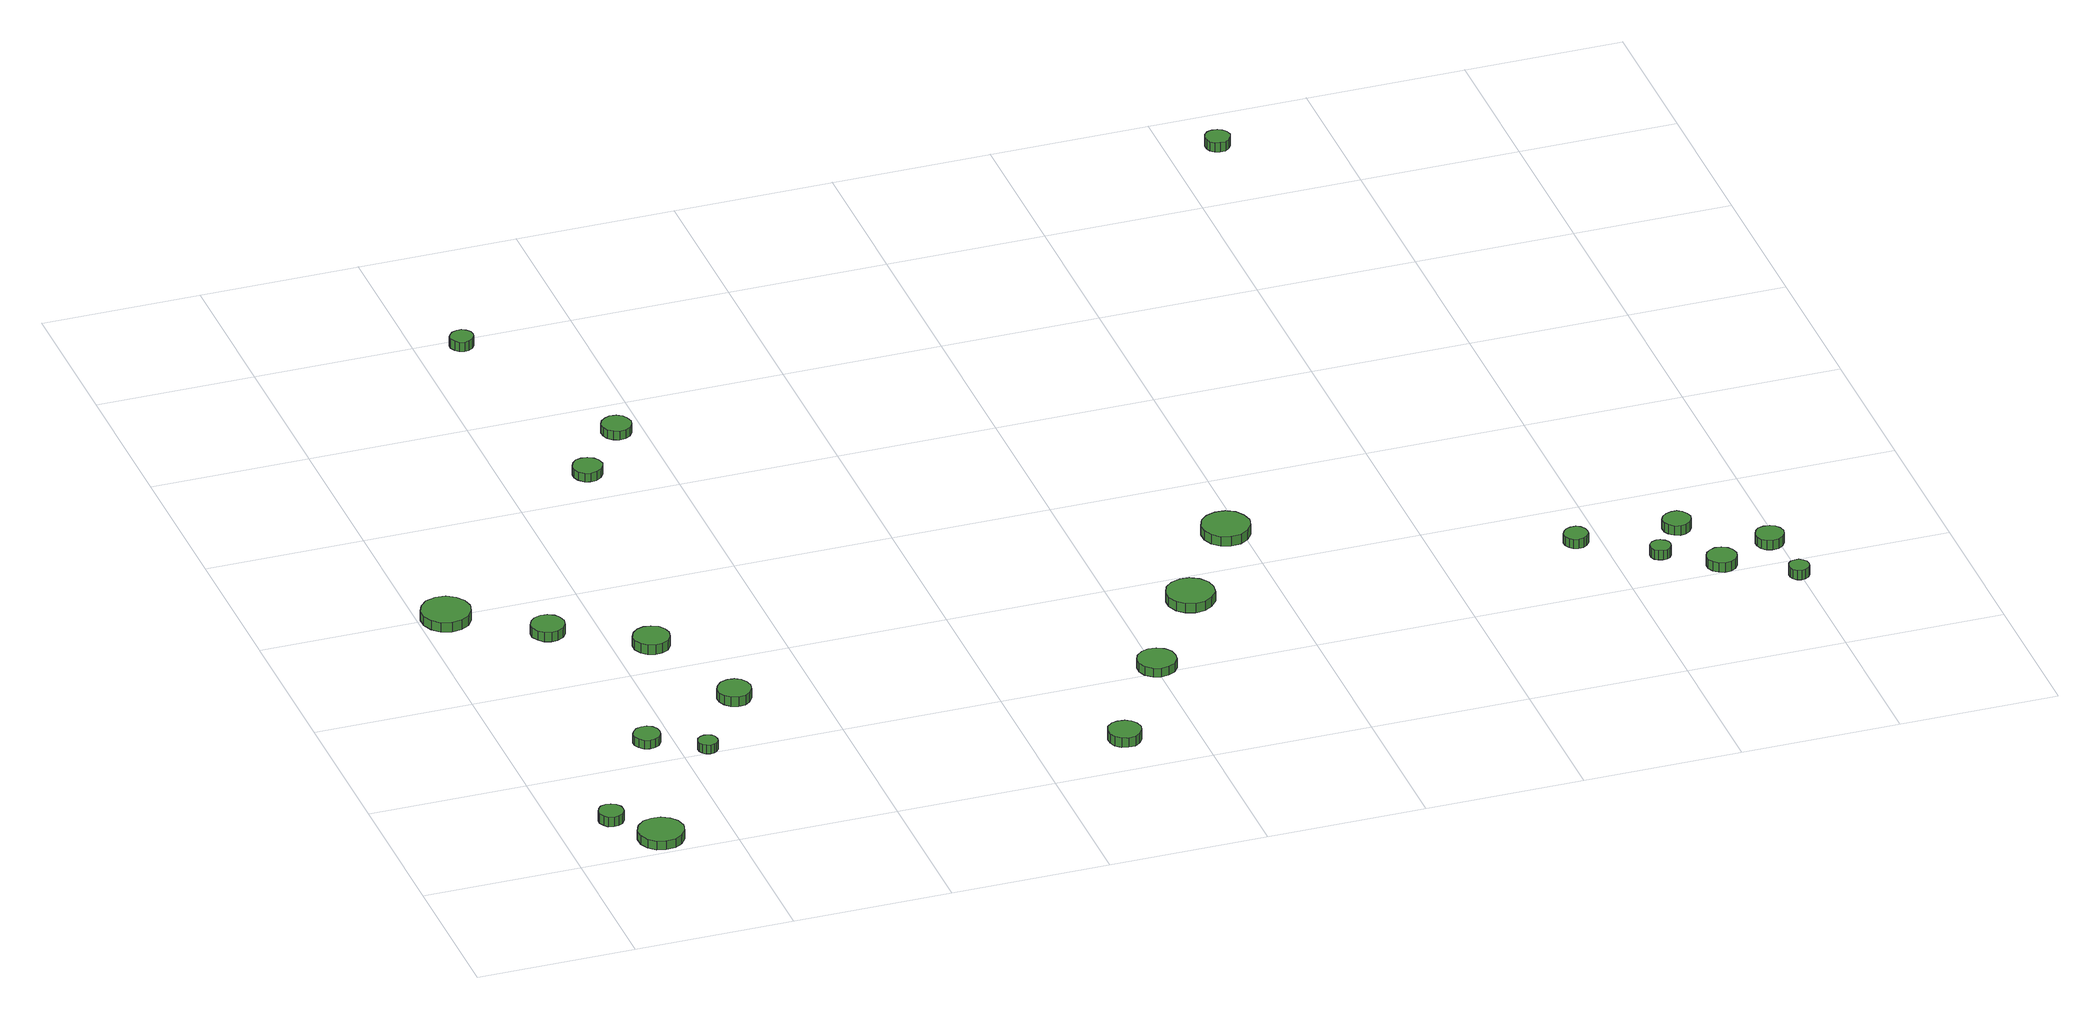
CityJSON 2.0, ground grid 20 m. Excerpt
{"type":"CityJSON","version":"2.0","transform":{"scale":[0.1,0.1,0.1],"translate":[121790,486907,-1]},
"CityObjects":{
"tree1":{"type":"SolitaryVegetationObject","attributes":{"function":"something"},"geometry":[{"type":"MultiSurface","lod":"1","boundaries":[[[0,1,2,3,4,5,6,7,8,9,10,11,12,13,14]],[[15,16,17,18,19,20,21,22,23,24,25,26,27,28,29]],[[0,29,28,1]],[[1,28,27,2]],[[2,27,26,3]],[[3,26,25,4]],[[4,25,24,5]],[[5,24,23,6]],[[6,23,22,7]],[[7,22,21,8]],[[8,21,20,9]],[[9,20,19,10]],[[10,19,18,11]],[[11,18,17,12]],[[12,17,16,13]],[[13,16,15,14]],[[14,15,29,0]]]}]},
"tree2":{"type":"SolitaryVegetationObject","attributes":{"function":"something"},"geometry":[{"type":"MultiSurface","lod":"1","boundaries":[[[30,31,32,33,34,35,36,37,38,39,40,41,42,43,44]],[[45,46,47,48,49,50,51,52,53,54,55,56,57,58,59]],[[30,59,58,31]],[[31,58,57,32]],[[32,57,56,33]],[[33,56,55,34]],[[34,55,54,35]],[[35,54,53,36]],[[36,53,52,37]],[[37,52,51,38]],[[38,51,50,39]],[[39,50,49,40]],[[40,49,48,41]],[[41,48,47,42]],[[42,47,46,43]],[[43,46,45,44]],[[44,45,59,30]]]}]},
"tree3":{"type":"SolitaryVegetationObject","attributes":{"function":"something"},"geometry":[{"type":"MultiSurface","lod":"1","boundaries":[[[60,61,62,63,64,65,66,67,68,69,70,71,72,73,74]],[[75,76,77,78,79,80,81,82,83,84,85,86,87,88,89]],[[60,89,88,61]],[[61,88,87,62]],[[62,87,86,63]],[[63,86,85,64]],[[64,85,84,65]],[[65,84,83,66]],[[66,83,82,67]],[[67,82,81,68]],[[68,81,80,69]],[[69,80,79,70]],[[70,79,78,71]],[[71,78,77,72]],[[72,77,76,73]],[[73,76,75,74]],[[74,75,89,60]]]}]},
"tree4":{"type":"SolitaryVegetationObject","attributes":{"function":"something"},"geometry":[{"type":"MultiSurface","lod":"1","boundaries":[[[90,91,92,93,94,95,96,97,98,99,100,101,102,103,104]],[[105,106,107,108,109,110,111,112,113,114,115,116,117,118,119]],[[90,119,118,91]],[[91,118,117,92]],[[92,117,116,93]],[[93,116,115,94]],[[94,115,114,95]],[[95,114,113,96]],[[96,113,112,97]],[[97,112,111,98]],[[98,111,110,99]],[[99,110,109,100]],[[100,109,108,101]],[[101,108,107,102]],[[102,107,106,103]],[[103,106,105,104]],[[104,105,119,90]]]}]},
"tree5":{"type":"SolitaryVegetationObject","attributes":{"function":"something"},"geometry":[{"type":"MultiSurface","lod":"1","boundaries":[[[120,121,122,123,124,125,126,127,128,129,130,131,132,133,134]],[[135,136,137,138,139,140,141,142,143,144,145,146,147,148,149]],[[120,149,148,121]],[[121,148,147,122]],[[122,147,146,123]],[[123,146,145,124]],[[124,145,144,125]],[[125,144,143,126]],[[126,143,142,127]],[[127,142,141,128]],[[128,141,140,129]],[[129,140,139,130]],[[130,139,138,131]],[[131,138,137,132]],[[132,137,136,133]],[[133,136,135,134]],[[134,135,149,120]]]}]},
"tree6":{"type":"SolitaryVegetationObject","attributes":{"function":"something"},"geometry":[{"type":"MultiSurface","lod":"1","boundaries":[[[150,151,152,153,154,155,156,157,158,159,160,161,162,163,164]],[[165,166,167,168,169,170,171,172,173,174,175,176,177,178,179]],[[150,179,178,151]],[[151,178,177,152]],[[152,177,176,153]],[[153,176,175,154]],[[154,175,174,155]],[[155,174,173,156]],[[156,173,172,157]],[[157,172,171,158]],[[158,171,170,159]],[[159,170,169,160]],[[160,169,168,161]],[[161,168,167,162]],[[162,167,166,163]],[[163,166,165,164]],[[164,165,179,150]]]}]},
"tree7":{"type":"SolitaryVegetationObject","attributes":{"function":"something"},"geometry":[{"type":"MultiSurface","lod":"1","boundaries":[[[180,181,182,183,184,185,186,187,188,189,190,191,192,193,194]],[[195,196,197,198,199,200,201,202,203,204,205,206,207,208,209]],[[180,209,208,181]],[[181,208,207,182]],[[182,207,206,183]],[[183,206,205,184]],[[184,205,204,185]],[[185,204,203,186]],[[186,203,202,187]],[[187,202,201,188]],[[188,201,200,189]],[[189,200,199,190]],[[190,199,198,191]],[[191,198,197,192]],[[192,197,196,193]],[[193,196,195,194]],[[194,195,209,180]]]}]},
"tree8":{"type":"SolitaryVegetationObject","attributes":{"function":"something"},"geometry":[{"type":"MultiSurface","lod":"1","boundaries":[[[210,211,212,213,214,215,216,217,218,219,220,221,222,223,224]],[[225,226,227,228,229,230,231,232,233,234,235,236,237,238,239]],[[210,239,238,211]],[[211,238,237,212]],[[212,237,236,213]],[[213,236,235,214]],[[214,235,234,215]],[[215,234,233,216]],[[216,233,232,217]],[[217,232,231,218]],[[218,231,230,219]],[[219,230,229,220]],[[220,229,228,221]],[[221,228,227,222]],[[222,227,226,223]],[[223,226,225,224]],[[224,225,239,210]]]}]},
"tree9":{"type":"SolitaryVegetationObject","attributes":{"function":"something"},"geometry":[{"type":"MultiSurface","lod":"1","boundaries":[[[240,241,242,243,244,245,246,247,248,249,250,251,252,253,254]],[[255,256,257,258,259,260,261,262,263,264,265,266,267,268,269]],[[240,269,268,241]],[[241,268,267,242]],[[242,267,266,243]],[[243,266,265,244]],[[244,265,264,245]],[[245,264,263,246]],[[246,263,262,247]],[[247,262,261,248]],[[248,261,260,249]],[[249,260,259,250]],[[250,259,258,251]],[[251,258,257,252]],[[252,257,256,253]],[[253,256,255,254]],[[254,255,269,240]]]}]},
"tree10":{"type":"SolitaryVegetationObject","attributes":{"function":"something"},"geometry":[{"type":"MultiSurface","lod":"1","boundaries":[[[270,271,272,273,274,275,276,277,278,279,280,281,282,283,284]],[[285,286,287,288,289,290,291,292,293,294,295,296,297,298,299]],[[270,299,298,271]],[[271,298,297,272]],[[272,297,296,273]],[[273,296,295,274]],[[274,295,294,275]],[[275,294,293,276]],[[276,293,292,277]],[[277,292,291,278]],[[278,291,290,279]],[[279,290,289,280]],[[280,289,288,281]],[[281,288,287,282]],[[282,287,286,283]],[[283,286,285,284]],[[284,285,299,270]]]}]},
"tree11":{"type":"SolitaryVegetationObject","attributes":{"function":"something"},"geometry":[{"type":"MultiSurface","lod":"1","boundaries":[[[300,301,302,303,304,305,306,307,308,309,310,311,312,313,314]],[[315,316,317,318,319,320,321,322,323,324,325,326,327,328,329]],[[300,329,328,301]],[[301,328,327,302]],[[302,327,326,303]],[[303,326,325,304]],[[304,325,324,305]],[[305,324,323,306]],[[306,323,322,307]],[[307,322,321,308]],[[308,321,320,309]],[[309,320,319,310]],[[310,319,318,311]],[[311,318,317,312]],[[312,317,316,313]],[[313,316,315,314]],[[314,315,329,300]]]}]},
"tree12":{"type":"SolitaryVegetationObject","attributes":{"function":"something"},"geometry":[{"type":"MultiSurface","lod":"1","boundaries":[[[330,331,332,333,334,335,336,337,338,339,340,341,342,343,344]],[[345,346,347,348,349,350,351,352,353,354,355,356,357,358,359]],[[330,359,358,331]],[[331,358,357,332]],[[332,357,356,333]],[[333,356,355,334]],[[334,355,354,335]],[[335,354,353,336]],[[336,353,352,337]],[[337,352,351,338]],[[338,351,350,339]],[[339,350,349,340]],[[340,349,348,341]],[[341,348,347,342]],[[342,347,346,343]],[[343,346,345,344]],[[344,345,359,330]]]}]},
"tree13":{"type":"SolitaryVegetationObject","attributes":{"function":"something"},"geometry":[{"type":"MultiSurface","lod":"1","boundaries":[[[360,361,362,363,364,365,366,367,368,369,370,371,372,373,374]],[[375,376,377,378,379,380,381,382,383,384,385,386,387,388,389]],[[360,389,388,361]],[[361,388,387,362]],[[362,387,386,363]],[[363,386,385,364]],[[364,385,384,365]],[[365,384,383,366]],[[366,383,382,367]],[[367,382,381,368]],[[368,381,380,369]],[[369,380,379,370]],[[370,379,378,371]],[[371,378,377,372]],[[372,377,376,373]],[[373,376,375,374]],[[374,375,389,360]]]}]},
"tree14":{"type":"SolitaryVegetationObject","attributes":{"function":"something"},"geometry":[{"type":"MultiSurface","lod":"1","boundaries":[[[390,391,392,393,394,395,396,397,398,399,400,401,402,403,404]],[[405,406,407,408,409,410,411,412,413,414,415,416,417,418,419]],[[390,419,418,391]],[[391,418,417,392]],[[392,417,416,393]],[[393,416,415,394]],[[394,415,414,395]],[[395,414,413,396]],[[396,413,412,397]],[[397,412,411,398]],[[398,411,410,399]],[[399,410,409,400]],[[400,409,408,401]],[[401,408,407,402]],[[402,407,406,403]],[[403,406,405,404]],[[404,405,419,390]]]}]},
"tree15":{"type":"SolitaryVegetationObject","attributes":{"function":"something"},"geometry":[{"type":"MultiSurface","lod":"1","boundaries":[[[420,421,422,423,424,425,426,427,428,429,430,431,432,433,434]],[[435,436,437,438,439,440,441,442,443,444,445,446,447,448,449]],[[420,449,448,421]],[[421,448,447,422]],[[422,447,446,423]],[[423,446,445,424]],[[424,445,444,425]],[[425,444,443,426]],[[426,443,442,427]],[[427,442,441,428]],[[428,441,440,429]],[[429,440,439,430]],[[430,439,438,431]],[[431,438,437,432]],[[432,437,436,433]],[[433,436,435,434]],[[434,435,449,420]]]}]},
"tree16":{"type":"SolitaryVegetationObject","attributes":{"function":"something"},"geometry":[{"type":"MultiSurface","lod":"1","boundaries":[[[450,451,452,453,454,455,456,457,458,459,460,461,462,463,464]],[[465,466,467,468,469,470,471,472,473,474,475,476,477,478,479]],[[450,479,478,451]],[[451,478,477,452]],[[452,477,476,453]],[[453,476,475,454]],[[454,475,474,455]],[[455,474,473,456]],[[456,473,472,457]],[[457,472,471,458]],[[458,471,470,459]],[[459,470,469,460]],[[460,469,468,461]],[[461,468,467,462]],[[462,467,466,463]],[[463,466,465,464]],[[464,465,479,450]]]}]},
"tree17":{"type":"SolitaryVegetationObject","attributes":{"function":"something"},"geometry":[{"type":"MultiSurface","lod":"1","boundaries":[[[480,481,482,483,484,485,486,487,488,489,490,491,492,493,494]],[[495,496,497,498,499,500,501,502,503,504,505,506,507,508,509]],[[480,509,508,481]],[[481,508,507,482]],[[482,507,506,483]],[[483,506,505,484]],[[484,505,504,485]],[[485,504,503,486]],[[486,503,502,487]],[[487,502,501,488]],[[488,501,500,489]],[[489,500,499,490]],[[490,499,498,491]],[[491,498,497,492]],[[492,497,496,493]],[[493,496,495,494]],[[494,495,509,480]]]}]},
"tree18":{"type":"SolitaryVegetationObject","attributes":{"function":"something"},"geometry":[{"type":"MultiSurface","lod":"1","boundaries":[[[510,511,512,513,514,515,516,517,518,519,520,521,522,523,524]],[[525,526,527,528,529,530,531,532,533,534,535,536,537,538,539]],[[510,539,538,511]],[[511,538,537,512]],[[512,537,536,513]],[[513,536,535,514]],[[514,535,534,515]],[[515,534,533,516]],[[516,533,532,517]],[[517,532,531,518]],[[518,531,530,519]],[[519,530,529,520]],[[520,529,528,521]],[[521,528,527,522]],[[522,527,526,523]],[[523,526,525,524]],[[524,525,539,510]]]}]},
"tree19":{"type":"SolitaryVegetationObject","attributes":{"function":"something"},"geometry":[{"type":"MultiSurface","lod":"1","boundaries":[[[540,541,542,543,544,545,546,547,548,549,550,551,552,553,554]],[[555,556,557,558,559,560,561,562,563,564,565,566,567,568,569]],[[540,569,568,541]],[[541,568,567,542]],[[542,567,566,543]],[[543,566,565,544]],[[544,565,564,545]],[[545,564,563,546]],[[546,563,562,547]],[[547,562,561,548]],[[548,561,560,549]],[[549,560,559,550]],[[550,559,558,551]],[[551,558,557,552]],[[552,557,556,553]],[[553,556,555,554]],[[554,555,569,540]]]}]},
"tree20":{"type":"SolitaryVegetationObject","attributes":{"function":"something"},"geometry":[{"type":"MultiSurface","lod":"1","boundaries":[[[570,571,572,573,574,575,576,577,578,579,580,581,582,583,584]],[[585,586,587,588,589,590,591,592,593,594,595,596,597,598,599]],[[570,599,598,571]],[[571,598,597,572]],[[572,597,596,573]],[[573,596,595,574]],[[574,595,594,575]],[[575,594,593,576]],[[576,593,592,577]],[[577,592,591,578]],[[578,591,590,579]],[[579,590,589,580]],[[580,589,588,581]],[[581,588,587,582]],[[582,587,586,583]],[[583,586,585,584]],[[584,585,599,570]]]}]},
"tree21":{"type":"SolitaryVegetationObject","attributes":{"function":"something"},"geometry":[{"type":"MultiSurface","lod":"1","boundaries":[[[600,601,602,603,604,605,606,607,608,609,610,611,612,613,614]],[[615,616,617,618,619,620,621,622,623,624,625,626,627,628,629]],[[600,629,628,601]],[[601,628,627,602]],[[602,627,626,603]],[[603,626,625,604]],[[604,625,624,605]],[[605,624,623,606]],[[606,623,622,607]],[[607,622,621,608]],[[608,621,620,609]],[[609,620,619,610]],[[610,619,618,611]],[[611,618,617,612]],[[612,617,616,613]],[[613,616,615,614]],[[614,615,629,600]]]}]},
"tree22":{"type":"SolitaryVegetationObject","attributes":{"function":"something"},"geometry":[{"type":"MultiSurface","lod":"1","boundaries":[[[630,631,632,633,634,635,636,637,638,639,640,641,642,643,644]],[[645,646,647,648,649,650,651,652,653,654,655,656,657,658,659]],[[630,659,658,631]],[[631,658,657,632]],[[632,657,656,633]],[[633,656,655,634]],[[634,655,654,635]],[[635,654,653,636]],[[636,653,652,637]],[[637,652,651,638]],[[638,651,650,639]],[[639,650,649,640]],[[640,649,648,641]],[[641,648,647,642]],[[642,647,646,643]],[[643,646,645,644]],[[644,645,659,630]]]}]}
},
"vertices":[
[85,91,19],[84,97,19],[80,103,19],[74,106,19],[68,107,19],[61,105,19],[57,100,19],[54,94,19],[54,88,19],[57,82,19],[61,77,19],[68,75,19],[74,76,19],[80,79,19],[84,85,19],[84,85,6],[80,79,6],[74,76,6],[68,75,6],[61,77,6],[57,82,6],[54,88,6],[54,94,6],[57,100,6],[61,105,6],[68,107,6],[74,106,6],[80,103,6],[84,97,6],[85,91,6],
[142,34,17],[139,46,17],[132,55,17],[122,61,17],[110,62,17],[99,59,17],[90,51,17],[85,40,17],[85,28,17],[90,17,17],[99,9,17],[110,6,17],[122,7,17],[132,13,17],[139,22,17],[139,22,5],[132,13,5],[122,7,5],[110,6,5],[99,9,5],[90,17,5],[85,28,5],[85,40,5],[90,51,5],[99,59,5],[110,62,5],[122,61,5],[132,55,5],[139,46,5],[142,34,5],
[65,595,19],[62,608,19],[55,618,19],[44,625,19],[31,626,19],[18,622,19],[9,613,19],[4,602,19],[4,589,19],[9,577,19],[18,568,19],[31,564,19],[44,566,19],[55,572,19],[62,583,19],[62,583,6],[55,572,6],[44,566,6],[31,564,6],[18,568,6],[9,577,6],[4,589,6],[4,602,6],[9,613,6],[18,622,6],[31,626,6],[44,625,6],[55,618,6],[62,608,6],[65,595,6],
[183,242,22],[182,248,22],[178,254,22],[172,258,22],[165,258,22],[158,256,22],[153,251,22],[150,245,22],[150,238,22],[153,232,22],[158,227,22],[165,225,22],[172,226,22],[178,229,22],[182,235,22],[182,235,10],[178,229,10],[172,226,10],[165,225,10],[158,227,10],[153,232,10],[150,238,10],[150,245,10],[153,251,10],[158,256,10],[165,258,10],[172,258,10],[178,254,10],[182,248,10],[183,242,10],
[243,204,21],[242,210,21],[239,214,21],[235,216,21],[230,217,21],[225,215,21],[221,212,21],[219,207,21],[219,202,21],[221,197,21],[225,194,21],[230,192,21],[235,193,21],[239,195,21],[242,199,21],[242,199,9],[239,195,9],[235,193,9],[230,192,9],[225,194,9],[221,197,9],[219,202,9],[219,207,9],[221,212,9],[225,215,9],[230,217,9],[235,216,9],[239,214,9],[242,210,9],[243,204,9],
[158,520,22],[156,529,22],[151,536,22],[143,540,22],[135,541,22],[126,538,22],[120,532,22],[116,524,22],[116,516,22],[120,508,22],[126,502,22],[135,499,22],[143,500,22],[151,504,22],[156,511,22],[156,511,9],[151,504,9],[143,500,9],[135,499,9],[126,502,9],[120,508,9],[116,516,9],[116,524,9],[120,532,9],[126,538,9],[135,541,9],[143,540,9],[151,536,9],[156,529,9],[158,520,9],
[264,443,29],[262,452,29],[257,460,29],[248,464,29],[239,465,29],[230,462,29],[223,456,29],[219,447,29],[219,438,29],[223,429,29],[230,423,29],[239,420,29],[248,421,29],[257,425,29],[262,433,29],[262,433,16],[257,425,16],[248,421,16],[239,420,16],[230,423,16],[223,429,16],[219,438,16],[219,447,16],[223,456,16],[230,462,16],[239,465,16],[248,464,16],[257,460,16],[262,452,16],[264,443,16],
[318,299,27],[316,307,27],[311,315,27],[304,319,27],[295,320,27],[286,317,27],[280,311,27],[276,303,27],[276,294,27],[280,286,27],[286,280,27],[295,277,27],[304,278,27],[311,283,27],[316,290,27],[316,290,14],[311,283,14],[304,278,14],[295,277,14],[286,280,14],[280,286,14],[276,294,14],[276,303,14],[280,311,14],[286,317,14],[295,320,14],[304,319,14],[311,315,14],[316,307,14],[318,299,14],
[320,850,22],[318,858,22],[314,864,22],[307,868,22],[299,869,22],[292,867,22],[286,861,22],[283,854,22],[283,847,22],[286,840,22],[292,834,22],[299,832,22],[307,833,22],[314,837,22],[318,843,22],[318,843,10],[314,837,10],[307,833,10],[299,832,10],[292,834,10],[286,840,10],[283,847,10],[283,854,10],[286,861,10],[292,867,10],[299,869,10],[307,868,10],[314,864,10],[318,858,10],[320,850,10],
[269,1178,25],[268,1184,25],[264,1189,25],[259,1192,25],[253,1192,25],[247,1190,25],[243,1186,25],[240,1181,25],[240,1175,25],[243,1169,25],[247,1165,25],[253,1163,25],[259,1164,25],[264,1167,25],[268,1172,25],[268,1172,12],[264,1167,12],[259,1164,12],[253,1163,12],[247,1165,12],[243,1169,12],[240,1175,12],[240,1181,12],[243,1186,12],[247,1190,12],[253,1192,12],[259,1192,12],[264,1189,12],[268,1184,12],[269,1178,12],
[383,928,24],[381,936,24],[377,942,24],[370,946,24],[362,947,24],[355,944,24],[349,939,24],[346,932,24],[346,924,24],[349,917,24],[355,912,24],[362,909,24],[370,910,24],[377,914,24],[381,920,24],[381,920,12],[377,914,12],[370,910,12],[362,909,12],[355,912,12],[349,917,12],[346,924,12],[346,932,12],[349,939,12],[355,944,12],[362,947,12],[370,946,12],[377,942,12],[381,936,12],[383,928,12],
[731,64,22],[729,73,22],[724,80,22],[717,84,22],[708,85,22],[700,83,22],[693,77,22],[690,69,22],[690,60,22],[693,52,22],[700,46,22],[708,44,22],[717,44,22],[724,49,22],[729,56,22],[729,56,9],[724,49,9],[717,44,9],[708,44,9],[700,46,9],[693,52,9],[690,60,9],[690,69,9],[693,77,9],[700,83,9],[708,85,9],[717,84,9],[724,80,9],[729,73,9],[731,64,9],
[823,204,24],[821,214,24],[815,222,24],[806,227,24],[796,228,24],[787,225,24],[779,218,24],[775,209,24],[775,199,24],[779,190,24],[787,183,24],[796,180,24],[806,181,24],[815,186,24],[821,194,24],[821,194,12],[815,186,12],[806,181,12],[796,180,12],[787,183,12],[779,190,12],[775,199,12],[775,209,12],[779,218,12],[787,225,12],[796,228,12],[806,227,12],[815,222,12],[821,214,12],[823,204,12],
[914,329,30],[912,341,30],[904,352,30],[893,358,30],[881,359,30],[869,355,30],[860,347,30],[855,335,30],[855,323,30],[860,311,30],[869,303,30],[881,299,30],[893,300,30],[904,307,30],[912,317,30],[912,317,17],[904,307,17],[893,300,17],[881,299,17],[869,303,17],[860,311,17],[855,323,17],[855,335,17],[860,347,17],[869,355,17],[881,359,17],[893,358,17],[904,352,17],[912,341,17],[914,329,17],
[1002,452,36],[999,464,36],[992,475,36],[981,481,36],[968,482,36],[956,478,36],[947,470,36],[942,458,36],[942,446,36],[947,434,36],[956,426,36],[968,422,36],[981,423,36],[992,430,36],[999,440,36],[999,440,23],[992,430,23],[981,423,23],[968,422,23],[956,426,23],[947,434,23],[942,446,23],[942,458,23],[947,470,23],[956,478,23],[968,482,23],[981,481,23],[992,475,23],[999,464,23],[1002,452,23],
[1377,299,34],[1376,305,34],[1372,311,34],[1367,314,34],[1360,314,34],[1354,312,34],[1350,308,34],[1347,302,34],[1347,296,34],[1350,290,34],[1354,286,34],[1360,284,34],[1367,285,34],[1372,288,34],[1376,293,34],[1376,293,21],[1372,288,21],[1367,285,21],[1360,284,21],[1354,286,21],[1350,290,21],[1347,296,21],[1347,302,21],[1350,308,21],[1354,312,21],[1360,314,21],[1367,314,21],[1372,311,21],[1376,305,21],[1377,299,21],
[1462,241,33],[1461,246,33],[1458,250,33],[1453,253,33],[1448,254,33],[1442,252,33],[1438,248,33],[1436,244,33],[1436,238,33],[1438,233,33],[1442,230,33],[1448,228,33],[1453,228,33],[1458,231,33],[1461,236,33],[1461,236,20],[1458,231,20],[1453,228,20],[1448,228,20],[1442,230,20],[1438,233,20],[1436,238,20],[1436,244,20],[1438,248,20],[1442,252,20],[1448,254,20],[1453,253,20],[1458,250,20],[1461,246,20],[1462,241,20],
[1530,197,32],[1528,205,32],[1524,211,32],[1517,215,32],[1509,216,32],[1502,213,32],[1496,208,32],[1493,201,32],[1493,193,32],[1496,186,32],[1502,181,32],[1509,178,32],[1517,179,32],[1524,183,32],[1528,189,32],[1528,189,19],[1524,183,19],[1517,179,19],[1509,178,19],[1502,181,19],[1496,186,19],[1493,193,19],[1493,201,19],[1496,208,19],[1502,213,19],[1509,216,19],[1517,215,19],[1524,211,19],[1528,205,19],[1530,197,19],
[1505,293,33],[1503,300,33],[1499,306,33],[1493,310,33],[1486,310,33],[1479,308,33],[1473,303,33],[1470,297,33],[1470,289,33],[1473,283,33],[1479,278,33],[1486,275,33],[1493,276,33],[1499,280,33],[1503,286,33],[1503,286,20],[1499,280,20],[1493,276,20],[1486,275,20],[1479,278,20],[1473,283,20],[1470,289,20],[1470,297,20],[1473,303,20],[1479,308,20],[1486,310,20],[1493,310,20],[1499,306,20],[1503,300,20],[1505,293,20],
[1604,145,32],[1603,151,32],[1600,155,32],[1595,158,32],[1590,158,32],[1585,157,32],[1581,153,32],[1579,148,32],[1579,143,32],[1581,138,32],[1585,134,32],[1590,132,32],[1595,133,32],[1600,136,32],[1603,140,32],[1603,140,19],[1600,136,19],[1595,133,19],[1590,132,19],[1585,134,19],[1581,138,19],[1579,143,19],[1579,148,19],[1581,153,19],[1585,157,19],[1590,158,19],[1595,158,19],[1600,155,19],[1603,151,19],[1604,145,19],
[1600,227,32],[1598,234,32],[1594,240,32],[1588,243,32],[1580,244,32],[1573,242,32],[1568,237,32],[1565,230,32],[1565,223,32],[1568,216,32],[1573,211,32],[1580,209,32],[1588,210,32],[1594,214,32],[1598,219,32],[1598,219,19],[1594,214,19],[1588,210,19],[1580,209,19],[1573,211,19],[1568,216,19],[1565,223,19],[1565,230,19],[1568,237,19],[1573,242,19],[1580,244,19],[1588,243,19],[1594,240,19],[1598,234,19],[1600,227,19],
[1276,1320,25],[1274,1327,25],[1270,1332,25],[1265,1335,25],[1258,1336,25],[1252,1334,25],[1247,1329,25],[1245,1324,25],[1245,1317,25],[1247,1311,25],[1252,1307,25],[1258,1305,25],[1265,1305,25],[1270,1309,25],[1274,1314,25],[1274,1314,12],[1270,1309,12],[1265,1305,12],[1258,1305,12],[1252,1307,12],[1247,1311,12],[1245,1317,12],[1245,1324,12],[1247,1329,12],[1252,1334,12],[1258,1336,12],[1265,1335,12],[1270,1332,12],[1274,1327,12],[1276,1320,12]
]}
